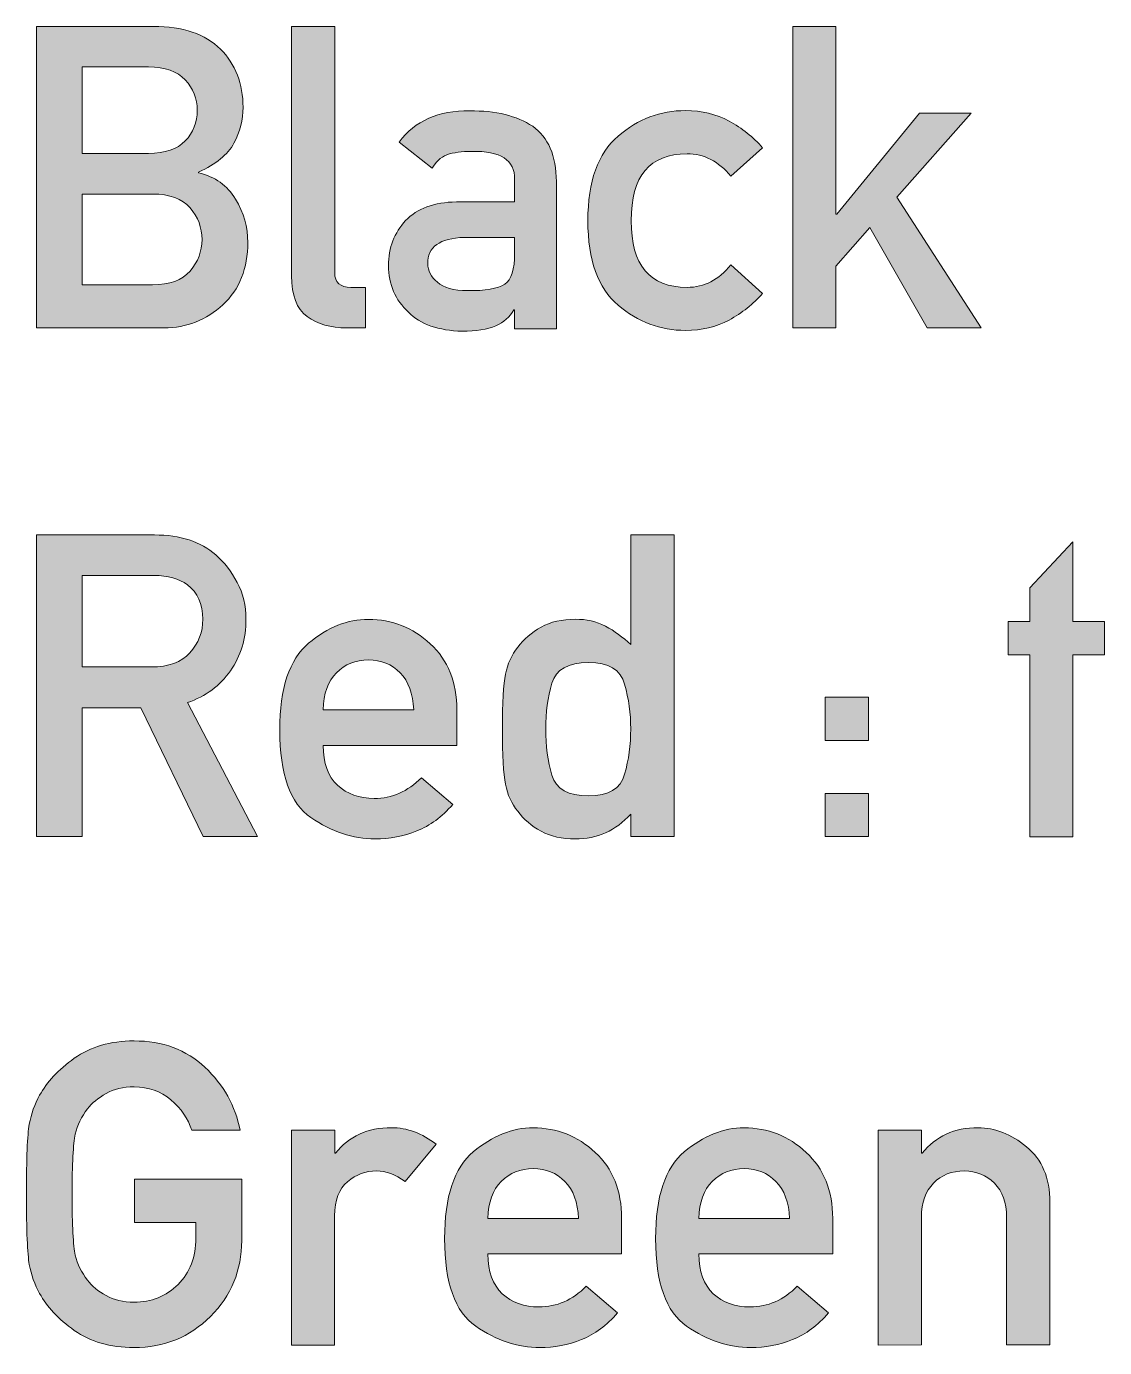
# Model space of a CAD drawing. Header units: inches. Extents: x 247 to 2765, y -1897 to -1110.
# Drawn here: x 2667.03 to 2677.79, y -1314.22 to -1301.02 of the extents above; entities that cross this region are included whole.
import ezdxf

# ---------------------------------------------------------------- set-up
doc = ezdxf.new("R2010")
doc.units = ezdxf.units.IN
doc.header["$MEASUREMENT"] = 0
doc.layers.add('Layer 1', color=7, linetype='Continuous')

# ---------------------------------------------------------------- blocks, each defined once
blk = doc.blocks.new('block 320')
at = {"layer": 'Layer 1', "true_color": 0x010101}
h = blk.add_hatch(color=18, dxfattribs=at)
h.dxf.hatch_style = 2
edge = h.paths.add_edge_path()
edge.add_spline(control_points=[(2667.126, -1304.035), (2667.126, -1304.035), (2667.126, -1301.023), (2667.126, -1301.023), (2667.126, -1301.023), (2668.294, -1301.023), (2668.294, -1301.023), (2668.587, -1301.023), (2668.81, -1301.099), (2668.961, -1301.25), (2669.112, -1301.401), (2669.188, -1301.595), (2669.188, -1301.832), (2669.188, -1301.956), (2669.157, -1302.074), (2669.096, -1302.189), (2669.036, -1302.304), (2668.918, -1302.4), (2668.743, -1302.479), (2668.743, -1302.479), (2668.743, -1302.486), (2668.743, -1302.486), (2668.909, -1302.525), (2669.031, -1302.612), (2669.113, -1302.748), (2669.194, -1302.883), (2669.235, -1303.028), (2669.235, -1303.181), (2669.235, -1303.441), (2669.152, -1303.649), (2668.986, -1303.804), (2668.82, -1303.958), (2668.624, -1304.035), (2668.398, -1304.035), (2668.398, -1304.035), (2667.126, -1304.035), (2667.126, -1304.035), (2667.126, -1304.035), (2667.126, -1304.035), (2667.126, -1304.035)], knot_values=[0, 0, 0, 0, 1, 1, 1, 2, 2, 2, 3, 3, 3, 4, 4, 4, 5, 5, 5, 6, 6, 6, 7, 7, 7, 8, 8, 8, 9, 9, 9, 10, 10, 10, 11, 11, 11, 12, 12, 12, 13, 13, 13, 13], degree=3, periodic=1)
edge = h.paths.add_edge_path()
edge.add_spline(control_points=[(2668.244, -1301.428), (2668.244, -1301.428), (2667.583, -1301.428), (2667.583, -1301.428), (2667.583, -1301.428), (2667.583, -1302.292), (2667.583, -1302.292), (2667.583, -1302.292), (2668.244, -1302.292), (2668.244, -1302.292), (2668.408, -1302.292), (2668.53, -1302.25), (2668.61, -1302.167), (2668.69, -1302.083), (2668.73, -1301.981), (2668.73, -1301.861), (2668.73, -1301.745), (2668.69, -1301.644), (2668.61, -1301.558), (2668.53, -1301.472), (2668.408, -1301.428), (2668.244, -1301.428)], knot_values=[0, 0, 0, 0, 1, 1, 1, 2, 2, 2, 3, 3, 3, 4, 4, 4, 5, 5, 5, 6, 6, 6, 7, 7, 7, 7], degree=3, periodic=1)
edge = h.paths.add_edge_path()
edge.add_spline(control_points=[(2668.285, -1302.698), (2668.285, -1302.698), (2667.583, -1302.698), (2667.583, -1302.698), (2667.583, -1302.698), (2667.583, -1303.604), (2667.583, -1303.604), (2667.583, -1303.604), (2668.285, -1303.604), (2668.285, -1303.604), (2668.455, -1303.604), (2668.58, -1303.559), (2668.659, -1303.467), (2668.738, -1303.375), (2668.778, -1303.27), (2668.778, -1303.152), (2668.778, -1303.033), (2668.738, -1302.927), (2668.659, -1302.836), (2668.58, -1302.744), (2668.455, -1302.698), (2668.285, -1302.698)], knot_values=[0, 0, 0, 0, 1, 1, 1, 2, 2, 2, 3, 3, 3, 4, 4, 4, 5, 5, 5, 6, 6, 6, 7, 7, 7, 7], degree=3, periodic=1)
h = blk.add_hatch(color=18, dxfattribs=at)
h.dxf.hatch_style = 2
edge = h.paths.add_edge_path()
edge.add_spline(control_points=[(2669.671, -1303.516), (2669.671, -1303.516), (2669.671, -1301.024), (2669.671, -1301.024), (2669.671, -1301.024), (2670.103, -1301.024), (2670.103, -1301.024), (2670.103, -1301.024), (2670.103, -1303.482), (2670.103, -1303.482), (2670.103, -1303.581), (2670.156, -1303.63), (2670.264, -1303.63), (2670.264, -1303.63), (2670.411, -1303.63), (2670.411, -1303.63), (2670.411, -1303.63), (2670.411, -1304.035), (2670.411, -1304.035), (2670.411, -1304.035), (2670.22, -1304.035), (2670.22, -1304.035), (2670.064, -1304.035), (2669.933, -1303.997), (2669.828, -1303.921), (2669.723, -1303.844), (2669.671, -1303.709), (2669.671, -1303.516)], knot_values=[0, 0, 0, 0, 1, 1, 1, 2, 2, 2, 3, 3, 3, 4, 4, 4, 5, 5, 5, 6, 6, 6, 7, 7, 7, 8, 8, 8, 9, 9, 9, 9], degree=3, periodic=1)
h = blk.add_hatch(color=18, dxfattribs=at)
h.dxf.hatch_style = 2
h.paths.add_polyline_path([(2674.675, -1304.035), (2674.675, -1301.023), (2675.107, -1301.023), (2675.107, -1302.898), (2675.115, -1302.898), (2675.94, -1301.89), (2676.456, -1301.89), (2675.716, -1302.729), (2676.558, -1304.035), (2676.016, -1304.035), (2675.446, -1303.032), (2675.107, -1303.419), (2675.107, -1304.035)])
h = blk.add_hatch(color=18, dxfattribs=at)
h.dxf.hatch_style = 2
edge = h.paths.add_edge_path()
edge.add_spline(control_points=[(2671.899, -1304.043), (2671.899, -1304.043), (2671.899, -1303.853), (2671.899, -1303.853), (2671.899, -1303.853), (2671.891, -1303.853), (2671.891, -1303.853), (2671.851, -1303.927), (2671.791, -1303.981), (2671.71, -1304.014), (2671.626, -1304.051), (2671.513, -1304.068), (2671.376, -1304.068), (2671.139, -1304.062), (2670.959, -1303.999), (2670.839, -1303.878), (2670.707, -1303.756), (2670.64, -1303.601), (2670.64, -1303.413), (2670.64, -1303.233), (2670.698, -1303.083), (2670.811, -1302.963), (2670.926, -1302.841), (2671.095, -1302.779), (2671.318, -1302.777), (2671.318, -1302.777), (2671.899, -1302.777), (2671.899, -1302.777), (2671.899, -1302.777), (2671.899, -1302.549), (2671.899, -1302.549), (2671.901, -1302.359), (2671.758, -1302.266), (2671.471, -1302.272), (2671.372, -1302.272), (2671.289, -1302.283), (2671.223, -1302.305), (2671.158, -1302.334), (2671.11, -1302.379), (2671.076, -1302.44), (2671.076, -1302.44), (2670.746, -1302.179), (2670.746, -1302.179), (2670.905, -1301.966), (2671.14, -1301.862), (2671.45, -1301.867), (2671.711, -1301.864), (2671.92, -1301.915), (2672.079, -1302.021), (2672.234, -1302.13), (2672.314, -1302.314), (2672.316, -1302.574), (2672.316, -1302.574), (2672.316, -1304.044), (2672.316, -1304.044), (2672.316, -1304.044), (2671.899, -1304.043), (2671.899, -1304.043), (2671.899, -1304.043), (2671.899, -1304.043), (2671.899, -1304.043)], knot_values=[0, 0, 0, 0, 1, 1, 1, 2, 2, 2, 3, 3, 3, 4, 4, 4, 5, 5, 5, 6, 6, 6, 7, 7, 7, 8, 8, 8, 9, 9, 9, 10, 10, 10, 11, 11, 11, 12, 12, 12, 13, 13, 13, 14, 14, 14, 15, 15, 15, 16, 16, 16, 17, 17, 17, 18, 18, 18, 19, 19, 19, 20, 20, 20, 20], degree=3, periodic=1)
edge = h.paths.add_edge_path()
edge.add_spline(control_points=[(2671.899, -1303.289), (2671.899, -1303.289), (2671.899, -1303.131), (2671.899, -1303.131), (2671.899, -1303.131), (2671.396, -1303.131), (2671.396, -1303.131), (2671.151, -1303.139), (2671.03, -1303.226), (2671.032, -1303.392), (2671.032, -1303.464), (2671.064, -1303.526), (2671.128, -1303.578), (2671.189, -1303.634), (2671.289, -1303.662), (2671.428, -1303.662), (2671.604, -1303.665), (2671.729, -1303.643), (2671.801, -1303.598), (2671.866, -1303.553), (2671.899, -1303.45), (2671.899, -1303.289)], knot_values=[0, 0, 0, 0, 1, 1, 1, 2, 2, 2, 3, 3, 3, 4, 4, 4, 5, 5, 5, 6, 6, 6, 7, 7, 7, 7], degree=3, periodic=1)
h = blk.add_hatch(color=18, dxfattribs=at)
h.dxf.hatch_style = 2
edge = h.paths.add_edge_path()
edge.add_spline(control_points=[(2674.057, -1303.405), (2674.057, -1303.405), (2674.375, -1303.69), (2674.375, -1303.69), (2674.281, -1303.797), (2674.17, -1303.886), (2674.041, -1303.956), (2673.912, -1304.025), (2673.767, -1304.06), (2673.604, -1304.06), (2673.356, -1304.06), (2673.132, -1303.976), (2672.931, -1303.807), (2672.731, -1303.638), (2672.63, -1303.358), (2672.63, -1302.964), (2672.63, -1302.571), (2672.731, -1302.29), (2672.931, -1302.119), (2673.132, -1301.949), (2673.356, -1301.864), (2673.604, -1301.864), (2673.767, -1301.864), (2673.912, -1301.899), (2674.041, -1301.969), (2674.17, -1302.04), (2674.281, -1302.129), (2674.375, -1302.236), (2674.375, -1302.236), (2674.057, -1302.52), (2674.057, -1302.52), (2673.935, -1302.37), (2673.79, -1302.296), (2673.62, -1302.296), (2673.248, -1302.296), (2673.062, -1302.519), (2673.062, -1302.964), (2673.062, -1303.408), (2673.248, -1303.63), (2673.62, -1303.63), (2673.791, -1303.63), (2673.937, -1303.555), (2674.057, -1303.405)], knot_values=[0, 0, 0, 0, 1, 1, 1, 2, 2, 2, 3, 3, 3, 4, 4, 4, 5, 5, 5, 6, 6, 6, 7, 7, 7, 8, 8, 8, 9, 9, 9, 10, 10, 10, 11, 11, 11, 12, 12, 12, 13, 13, 13, 14, 14, 14, 14], degree=3, periodic=1)
h = blk.add_hatch(color=18, dxfattribs=at)
h.dxf.hatch_style = 2
edge = h.paths.add_edge_path()
edge.add_spline(control_points=[(2667.126, -1309.115), (2667.126, -1309.115), (2667.126, -1306.103), (2667.126, -1306.103), (2667.126, -1306.103), (2668.304, -1306.103), (2668.304, -1306.103), (2668.561, -1306.103), (2668.766, -1306.17), (2668.915, -1306.302), (2669, -1306.375), (2669.071, -1306.467), (2669.129, -1306.577), (2669.188, -1306.687), (2669.217, -1306.809), (2669.217, -1306.945), (2669.217, -1307.139), (2669.165, -1307.31), (2669.061, -1307.461), (2668.957, -1307.61), (2668.815, -1307.716), (2668.632, -1307.777), (2668.632, -1307.777), (2669.331, -1309.115), (2669.331, -1309.115), (2669.331, -1309.115), (2668.789, -1309.115), (2668.789, -1309.115), (2668.789, -1309.115), (2668.167, -1307.829), (2668.167, -1307.829), (2668.167, -1307.829), (2667.582, -1307.829), (2667.582, -1307.829), (2667.582, -1307.829), (2667.582, -1309.115), (2667.582, -1309.115), (2667.582, -1309.115), (2667.126, -1309.115), (2667.126, -1309.115), (2667.126, -1309.115), (2667.126, -1309.115), (2667.126, -1309.115)], knot_values=[0, 0, 0, 0, 1, 1, 1, 2, 2, 2, 3, 3, 3, 4, 4, 4, 5, 5, 5, 6, 6, 6, 7, 7, 7, 8, 8, 8, 9, 9, 9, 10, 10, 10, 11, 11, 11, 12, 12, 12, 13, 13, 13, 14, 14, 14, 14], degree=3, periodic=1)
edge = h.paths.add_edge_path()
edge.add_spline(control_points=[(2667.583, -1306.508), (2667.583, -1306.508), (2667.583, -1307.422), (2667.583, -1307.422), (2667.583, -1307.422), (2668.273, -1307.422), (2668.273, -1307.422), (2668.443, -1307.422), (2668.572, -1307.374), (2668.658, -1307.279), (2668.743, -1307.185), (2668.786, -1307.073), (2668.786, -1306.945), (2668.786, -1306.792), (2668.734, -1306.677), (2668.632, -1306.601), (2668.547, -1306.539), (2668.436, -1306.508), (2668.3, -1306.508), (2668.3, -1306.508), (2667.583, -1306.508), (2667.583, -1306.508)], knot_values=[0, 0, 0, 0, 1, 1, 1, 2, 2, 2, 3, 3, 3, 4, 4, 4, 5, 5, 5, 6, 6, 6, 7, 7, 7, 7], degree=3, periodic=1)
h = blk.add_hatch(color=18, dxfattribs=at)
h.dxf.hatch_style = 2
edge = h.paths.add_edge_path()
edge.add_spline(control_points=[(2673.058, -1309.115), (2673.058, -1309.115), (2673.058, -1308.892), (2673.058, -1308.892), (2672.908, -1309.058), (2672.723, -1309.14), (2672.504, -1309.14), (2672.372, -1309.14), (2672.259, -1309.114), (2672.163, -1309.062), (2672.068, -1309.01), (2671.99, -1308.944), (2671.93, -1308.863), (2671.869, -1308.787), (2671.828, -1308.697), (2671.808, -1308.593), (2671.787, -1308.489), (2671.777, -1308.305), (2671.777, -1308.04), (2671.777, -1307.778), (2671.787, -1307.596), (2671.808, -1307.493), (2671.828, -1307.391), (2671.869, -1307.301), (2671.93, -1307.224), (2671.99, -1307.143), (2672.069, -1307.077), (2672.163, -1307.024), (2672.259, -1306.971), (2672.372, -1306.945), (2672.504, -1306.945), (2672.615, -1306.945), (2672.715, -1306.967), (2672.805, -1307.014), (2672.894, -1307.062), (2672.979, -1307.123), (2673.059, -1307.198), (2673.059, -1307.198), (2673.059, -1306.103), (2673.059, -1306.103), (2673.059, -1306.103), (2673.492, -1306.103), (2673.492, -1306.103), (2673.492, -1306.103), (2673.492, -1309.114), (2673.492, -1309.114), (2673.492, -1309.114), (2673.058, -1309.115), (2673.058, -1309.115), (2673.058, -1309.115), (2673.058, -1309.115), (2673.058, -1309.115)], knot_values=[0, 0, 0, 0, 1, 1, 1, 2, 2, 2, 3, 3, 3, 4, 4, 4, 5, 5, 5, 6, 6, 6, 7, 7, 7, 8, 8, 8, 9, 9, 9, 10, 10, 10, 11, 11, 11, 12, 12, 12, 13, 13, 13, 14, 14, 14, 15, 15, 15, 16, 16, 16, 17, 17, 17, 17], degree=3, periodic=1)
edge = h.paths.add_edge_path()
edge.add_spline(control_points=[(2672.637, -1307.377), (2672.433, -1307.377), (2672.31, -1307.446), (2672.27, -1307.585), (2672.23, -1307.725), (2672.209, -1307.876), (2672.209, -1308.04), (2672.209, -1308.209), (2672.23, -1308.362), (2672.27, -1308.502), (2672.31, -1308.641), (2672.433, -1308.71), (2672.637, -1308.71), (2672.836, -1308.71), (2672.957, -1308.638), (2672.997, -1308.493), (2673.038, -1308.349), (2673.058, -1308.198), (2673.058, -1308.041), (2673.058, -1307.888), (2673.038, -1307.74), (2672.997, -1307.594), (2672.957, -1307.449), (2672.836, -1307.377), (2672.637, -1307.377)], knot_values=[0, 0, 0, 0, 1, 1, 1, 2, 2, 2, 3, 3, 3, 4, 4, 4, 5, 5, 5, 6, 6, 6, 7, 7, 7, 8, 8, 8, 8], degree=3, periodic=1)
h = blk.add_hatch(color=18, dxfattribs=at)
h.dxf.hatch_style = 2
h.paths.add_polyline_path([(2677.041, -1309.117), (2677.041, -1307.3), (2676.826, -1307.3), (2676.826, -1306.969), (2677.041, -1306.969), (2677.041, -1306.632), (2677.473, -1306.171), (2677.473, -1306.969), (2677.788, -1306.969), (2677.788, -1307.3), (2677.473, -1307.3), (2677.473, -1309.117)])
h = blk.add_hatch(color=18, dxfattribs=at)
h.dxf.hatch_style = 2
edge = h.paths.add_edge_path()
edge.add_spline(control_points=[(2671.322, -1308.205), (2671.322, -1308.205), (2669.987, -1308.205), (2669.987, -1308.205), (2669.987, -1308.382), (2670.034, -1308.514), (2670.13, -1308.603), (2670.226, -1308.691), (2670.348, -1308.735), (2670.497, -1308.735), (2670.675, -1308.735), (2670.832, -1308.666), (2670.968, -1308.528), (2670.968, -1308.528), (2671.281, -1308.795), (2671.281, -1308.795), (2671.174, -1308.919), (2671.055, -1309.007), (2670.922, -1309.06), (2670.789, -1309.113), (2670.65, -1309.14), (2670.505, -1309.14), (2670.285, -1309.14), (2670.071, -1309.069), (2669.865, -1308.927), (2669.658, -1308.784), (2669.555, -1308.492), (2669.555, -1308.051), (2669.555, -1307.633), (2669.65, -1307.345), (2669.841, -1307.185), (2670.032, -1307.025), (2670.231, -1306.946), (2670.439, -1306.946), (2670.675, -1306.946), (2670.881, -1307.027), (2671.057, -1307.19), (2671.234, -1307.353), (2671.322, -1307.573), (2671.322, -1307.85), (2671.322, -1307.85), (2671.322, -1308.205), (2671.322, -1308.205)], knot_values=[0, 0, 0, 0, 1, 1, 1, 2, 2, 2, 3, 3, 3, 4, 4, 4, 5, 5, 5, 6, 6, 6, 7, 7, 7, 8, 8, 8, 9, 9, 9, 10, 10, 10, 11, 11, 11, 12, 12, 12, 13, 13, 13, 14, 14, 14, 14], degree=3, periodic=1)
edge = h.paths.add_edge_path()
edge.add_spline(control_points=[(2669.987, -1307.85), (2669.987, -1307.85), (2670.892, -1307.85), (2670.892, -1307.85), (2670.884, -1307.689), (2670.84, -1307.565), (2670.755, -1307.48), (2670.671, -1307.394), (2670.566, -1307.352), (2670.439, -1307.352), (2670.311, -1307.352), (2670.205, -1307.394), (2670.12, -1307.48), (2670.035, -1307.565), (2669.991, -1307.689), (2669.987, -1307.85)], knot_values=[0, 0, 0, 0, 1, 1, 1, 2, 2, 2, 3, 3, 3, 4, 4, 4, 5, 5, 5, 5], degree=3, periodic=1)
h = blk.add_hatch(color=18, dxfattribs=at)
h.dxf.hatch_style = 2
h.paths.add_polyline_path([(2674.999, -1308.156), (2674.999, -1307.724), (2675.432, -1307.724), (2675.432, -1308.156)])
h.paths.add_polyline_path([(2674.999, -1309.115), (2674.999, -1308.685), (2675.432, -1308.685), (2675.432, -1309.115)])
h = blk.add_hatch(color=18, dxfattribs=at)
h.dxf.hatch_style = 2
edge = h.paths.add_edge_path()
edge.add_spline(control_points=[(2668.103, -1312.97), (2668.103, -1312.97), (2668.103, -1312.537), (2668.103, -1312.537), (2668.103, -1312.537), (2669.174, -1312.537), (2669.174, -1312.537), (2669.174, -1312.537), (2669.174, -1313.151), (2669.174, -1313.151), (2669.174, -1313.45), (2669.07, -1313.703), (2668.862, -1313.909), (2668.654, -1314.116), (2668.399, -1314.22), (2668.099, -1314.22), (2667.862, -1314.22), (2667.664, -1314.163), (2667.503, -1314.049), (2667.343, -1313.935), (2667.228, -1313.812), (2667.157, -1313.68), (2667.107, -1313.592), (2667.073, -1313.495), (2667.054, -1313.391), (2667.035, -1313.286), (2667.025, -1313.052), (2667.025, -1312.691), (2667.025, -1312.328), (2667.034, -1312.095), (2667.054, -1311.99), (2667.073, -1311.885), (2667.107, -1311.789), (2667.157, -1311.7), (2667.228, -1311.57), (2667.343, -1311.446), (2667.503, -1311.33), (2667.664, -1311.215), (2667.863, -1311.157), (2668.099, -1311.157), (2668.385, -1311.157), (2668.621, -1311.245), (2668.807, -1311.42), (2668.994, -1311.596), (2669.111, -1311.806), (2669.158, -1312.05), (2669.158, -1312.05), (2668.676, -1312.05), (2668.676, -1312.05), (2668.64, -1311.934), (2668.57, -1311.833), (2668.468, -1311.746), (2668.367, -1311.659), (2668.244, -1311.616), (2668.099, -1311.616), (2667.992, -1311.616), (2667.899, -1311.638), (2667.82, -1311.683), (2667.742, -1311.727), (2667.68, -1311.778), (2667.634, -1311.836), (2667.575, -1311.913), (2667.535, -1311.998), (2667.513, -1312.09), (2667.492, -1312.183), (2667.481, -1312.383), (2667.481, -1312.692), (2667.481, -1313.002), (2667.492, -1313.203), (2667.513, -1313.296), (2667.535, -1313.388), (2667.575, -1313.471), (2667.634, -1313.546), (2667.68, -1313.606), (2667.742, -1313.658), (2667.82, -1313.701), (2667.898, -1313.744), (2667.992, -1313.767), (2668.099, -1313.767), (2668.273, -1313.767), (2668.419, -1313.708), (2668.539, -1313.589), (2668.658, -1313.471), (2668.717, -1313.316), (2668.717, -1313.126), (2668.717, -1313.126), (2668.717, -1312.971), (2668.717, -1312.971), (2668.717, -1312.971), (2668.103, -1312.971), (2668.103, -1312.971), (2668.103, -1312.971), (2668.103, -1312.97), (2668.103, -1312.97)], knot_values=[0, 0, 0, 0, 1, 1, 1, 2, 2, 2, 3, 3, 3, 4, 4, 4, 5, 5, 5, 6, 6, 6, 7, 7, 7, 8, 8, 8, 9, 9, 9, 10, 10, 10, 11, 11, 11, 12, 12, 12, 13, 13, 13, 14, 14, 14, 15, 15, 15, 16, 16, 16, 17, 17, 17, 18, 18, 18, 19, 19, 19, 20, 20, 20, 21, 21, 21, 22, 22, 22, 23, 23, 23, 24, 24, 24, 25, 25, 25, 26, 26, 26, 27, 27, 27, 28, 28, 28, 29, 29, 29, 30, 30, 30, 31, 31, 31, 31], degree=3, periodic=1)
h = blk.add_hatch(color=18, dxfattribs=at)
h.dxf.hatch_style = 2
edge = h.paths.add_edge_path()
edge.add_spline(control_points=[(2669.671, -1314.195), (2669.671, -1314.195), (2669.671, -1312.049), (2669.671, -1312.049), (2669.671, -1312.049), (2670.103, -1312.049), (2670.103, -1312.049), (2670.103, -1312.049), (2670.103, -1312.279), (2670.103, -1312.279), (2670.103, -1312.279), (2670.111, -1312.279), (2670.111, -1312.279), (2670.245, -1312.109), (2670.43, -1312.024), (2670.669, -1312.024), (2670.825, -1312.024), (2670.975, -1312.079), (2671.117, -1312.19), (2671.117, -1312.19), (2670.805, -1312.562), (2670.805, -1312.562), (2670.711, -1312.491), (2670.616, -1312.456), (2670.519, -1312.456), (2670.413, -1312.456), (2670.317, -1312.492), (2670.231, -1312.563), (2670.145, -1312.634), (2670.102, -1312.748), (2670.102, -1312.905), (2670.102, -1312.905), (2670.102, -1314.195), (2670.102, -1314.195), (2670.102, -1314.195), (2669.671, -1314.195), (2669.671, -1314.195), (2669.671, -1314.195), (2669.671, -1314.195), (2669.671, -1314.195)], knot_values=[0, 0, 0, 0, 1, 1, 1, 2, 2, 2, 3, 3, 3, 4, 4, 4, 5, 5, 5, 6, 6, 6, 7, 7, 7, 8, 8, 8, 9, 9, 9, 10, 10, 10, 11, 11, 11, 12, 12, 12, 13, 13, 13, 13], degree=3, periodic=1)
h = blk.add_hatch(color=18, dxfattribs=at)
h.dxf.hatch_style = 2
edge = h.paths.add_edge_path()
edge.add_spline(control_points=[(2675.528, -1314.195), (2675.528, -1314.195), (2675.528, -1312.049), (2675.528, -1312.049), (2675.528, -1312.049), (2675.961, -1312.049), (2675.961, -1312.049), (2675.961, -1312.049), (2675.961, -1312.279), (2675.961, -1312.279), (2675.961, -1312.279), (2675.969, -1312.279), (2675.969, -1312.279), (2676.102, -1312.109), (2676.288, -1312.024), (2676.527, -1312.024), (2676.693, -1312.024), (2676.854, -1312.088), (2677.009, -1312.214), (2677.164, -1312.341), (2677.242, -1312.525), (2677.242, -1312.768), (2677.242, -1312.768), (2677.242, -1314.194), (2677.242, -1314.194), (2677.242, -1314.194), (2676.81, -1314.194), (2676.81, -1314.194), (2676.81, -1314.194), (2676.81, -1312.917), (2676.81, -1312.917), (2676.81, -1312.772), (2676.77, -1312.66), (2676.688, -1312.578), (2676.608, -1312.497), (2676.507, -1312.456), (2676.388, -1312.456), (2676.263, -1312.456), (2676.161, -1312.496), (2676.081, -1312.578), (2676, -1312.659), (2675.96, -1312.772), (2675.96, -1312.917), (2675.96, -1312.917), (2675.96, -1314.194), (2675.96, -1314.194), (2675.96, -1314.194), (2675.528, -1314.195), (2675.528, -1314.195), (2675.528, -1314.195), (2675.528, -1314.195), (2675.528, -1314.195)], knot_values=[0, 0, 0, 0, 1, 1, 1, 2, 2, 2, 3, 3, 3, 4, 4, 4, 5, 5, 5, 6, 6, 6, 7, 7, 7, 8, 8, 8, 9, 9, 9, 10, 10, 10, 11, 11, 11, 12, 12, 12, 13, 13, 13, 14, 14, 14, 15, 15, 15, 16, 16, 16, 17, 17, 17, 17], degree=3, periodic=1)
h = blk.add_hatch(color=18, dxfattribs=at)
h.dxf.hatch_style = 2
edge = h.paths.add_edge_path()
edge.add_spline(control_points=[(2672.967, -1313.285), (2672.967, -1313.285), (2671.632, -1313.285), (2671.632, -1313.285), (2671.632, -1313.462), (2671.68, -1313.594), (2671.776, -1313.682), (2671.871, -1313.77), (2671.994, -1313.814), (2672.142, -1313.814), (2672.32, -1313.814), (2672.477, -1313.746), (2672.614, -1313.608), (2672.614, -1313.608), (2672.926, -1313.874), (2672.926, -1313.874), (2672.82, -1313.999), (2672.7, -1314.088), (2672.567, -1314.14), (2672.434, -1314.193), (2672.295, -1314.22), (2672.151, -1314.22), (2671.93, -1314.22), (2671.717, -1314.149), (2671.51, -1314.006), (2671.303, -1313.864), (2671.2, -1313.573), (2671.2, -1313.132), (2671.2, -1312.713), (2671.295, -1312.425), (2671.486, -1312.265), (2671.677, -1312.106), (2671.877, -1312.025), (2672.085, -1312.025), (2672.32, -1312.025), (2672.526, -1312.107), (2672.703, -1312.27), (2672.879, -1312.433), (2672.967, -1312.653), (2672.967, -1312.93), (2672.967, -1312.93), (2672.967, -1313.285), (2672.967, -1313.285)], knot_values=[0, 0, 0, 0, 1, 1, 1, 2, 2, 2, 3, 3, 3, 4, 4, 4, 5, 5, 5, 6, 6, 6, 7, 7, 7, 8, 8, 8, 9, 9, 9, 10, 10, 10, 11, 11, 11, 12, 12, 12, 13, 13, 13, 14, 14, 14, 14], degree=3, periodic=1)
edge = h.paths.add_edge_path()
edge.add_spline(control_points=[(2671.632, -1312.93), (2671.632, -1312.93), (2672.537, -1312.93), (2672.537, -1312.93), (2672.53, -1312.769), (2672.485, -1312.645), (2672.401, -1312.56), (2672.316, -1312.475), (2672.211, -1312.432), (2672.085, -1312.432), (2671.956, -1312.432), (2671.85, -1312.475), (2671.765, -1312.56), (2671.681, -1312.646), (2671.636, -1312.768), (2671.632, -1312.93)], knot_values=[0, 0, 0, 0, 1, 1, 1, 2, 2, 2, 3, 3, 3, 4, 4, 4, 5, 5, 5, 5], degree=3, periodic=1)
h = blk.add_hatch(color=18, dxfattribs=at)
h.dxf.hatch_style = 2
edge = h.paths.add_edge_path()
edge.add_spline(control_points=[(2675.074, -1313.285), (2675.074, -1313.285), (2673.738, -1313.285), (2673.738, -1313.285), (2673.738, -1313.462), (2673.787, -1313.594), (2673.882, -1313.682), (2673.978, -1313.77), (2674.1, -1313.814), (2674.249, -1313.814), (2674.427, -1313.814), (2674.584, -1313.746), (2674.72, -1313.608), (2674.72, -1313.608), (2675.032, -1313.874), (2675.032, -1313.874), (2674.926, -1313.999), (2674.807, -1314.088), (2674.674, -1314.14), (2674.541, -1314.193), (2674.402, -1314.22), (2674.257, -1314.22), (2674.037, -1314.22), (2673.823, -1314.149), (2673.616, -1314.006), (2673.41, -1313.864), (2673.306, -1313.573), (2673.306, -1313.132), (2673.306, -1312.713), (2673.402, -1312.425), (2673.593, -1312.265), (2673.784, -1312.106), (2673.983, -1312.025), (2674.191, -1312.025), (2674.427, -1312.025), (2674.633, -1312.107), (2674.809, -1312.27), (2674.985, -1312.433), (2675.074, -1312.653), (2675.074, -1312.93), (2675.074, -1312.93), (2675.074, -1313.285), (2675.074, -1313.285), (2675.074, -1313.285), (2675.074, -1313.285), (2675.074, -1313.285)], knot_values=[0, 0, 0, 0, 1, 1, 1, 2, 2, 2, 3, 3, 3, 4, 4, 4, 5, 5, 5, 6, 6, 6, 7, 7, 7, 8, 8, 8, 9, 9, 9, 10, 10, 10, 11, 11, 11, 12, 12, 12, 13, 13, 13, 14, 14, 14, 15, 15, 15, 15], degree=3, periodic=1)
edge = h.paths.add_edge_path()
edge.add_spline(control_points=[(2673.738, -1312.93), (2673.738, -1312.93), (2674.644, -1312.93), (2674.644, -1312.93), (2674.637, -1312.769), (2674.591, -1312.645), (2674.507, -1312.56), (2674.423, -1312.475), (2674.318, -1312.432), (2674.191, -1312.432), (2674.063, -1312.432), (2673.956, -1312.475), (2673.872, -1312.56), (2673.787, -1312.646), (2673.743, -1312.768), (2673.738, -1312.93)], knot_values=[0, 0, 0, 0, 1, 1, 1, 2, 2, 2, 3, 3, 3, 4, 4, 4, 5, 5, 5, 5], degree=3, periodic=1)
at = {"layer": 'Layer 1', "lineweight": 0}
for points in [[(2674.675, -1304.035), (2674.675, -1301.023), (2675.107, -1301.023), (2675.107, -1302.898), (2675.115, -1302.898), (2675.94, -1301.89), (2676.456, -1301.89), (2675.716, -1302.729), (2676.558, -1304.035), (2676.016, -1304.035), (2675.446, -1303.032), (2675.107, -1303.419), (2675.107, -1304.035), (2674.675, -1304.035)], [(2677.041, -1309.117), (2677.041, -1307.3), (2676.826, -1307.3), (2676.826, -1306.969), (2677.041, -1306.969), (2677.041, -1306.632), (2677.473, -1306.171), (2677.473, -1306.969), (2677.788, -1306.969), (2677.788, -1307.3), (2677.473, -1307.3), (2677.473, -1309.117), (2677.041, -1309.117), (2677.041, -1309.117)], [(2674.999, -1308.156), (2674.999, -1307.724), (2675.432, -1307.724), (2675.432, -1308.156), (2674.999, -1308.156)], [(2674.999, -1309.115), (2674.999, -1308.685), (2675.432, -1308.685), (2675.432, -1309.115), (2674.999, -1309.115)]]:
    blk.add_lwpolyline(points, dxfattribs=at)
for points, knots in [([(2667.126, -1304.035), (2667.126, -1304.035), (2667.126, -1301.023), (2667.126, -1301.023), (2667.126, -1301.023), (2668.294, -1301.023), (2668.294, -1301.023), (2668.587, -1301.023), (2668.81, -1301.099), (2668.961, -1301.25), (2669.112, -1301.401), (2669.188, -1301.595), (2669.188, -1301.832), (2669.188, -1301.956), (2669.157, -1302.074), (2669.096, -1302.189), (2669.036, -1302.304), (2668.918, -1302.4), (2668.743, -1302.479), (2668.743, -1302.479), (2668.743, -1302.486), (2668.743, -1302.486), (2668.909, -1302.525), (2669.031, -1302.612), (2669.113, -1302.748), (2669.194, -1302.883), (2669.235, -1303.028), (2669.235, -1303.181), (2669.235, -1303.441), (2669.152, -1303.649), (2668.986, -1303.804), (2668.82, -1303.958), (2668.624, -1304.035), (2668.398, -1304.035), (2668.398, -1304.035), (2667.126, -1304.035), (2667.126, -1304.035), (2667.126, -1304.035), (2667.126, -1304.035), (2667.126, -1304.035)], [0, 0, 0, 0, 1, 1, 1, 2, 2, 2, 3, 3, 3, 4, 4, 4, 5, 5, 5, 6, 6, 6, 7, 7, 7, 8, 8, 8, 9, 9, 9, 10, 10, 10, 11, 11, 11, 12, 12, 12, 13, 13, 13, 13]), ([(2669.671, -1303.516), (2669.671, -1303.516), (2669.671, -1301.024), (2669.671, -1301.024), (2669.671, -1301.024), (2670.103, -1301.024), (2670.103, -1301.024), (2670.103, -1301.024), (2670.103, -1303.482), (2670.103, -1303.482), (2670.103, -1303.581), (2670.156, -1303.63), (2670.264, -1303.63), (2670.264, -1303.63), (2670.411, -1303.63), (2670.411, -1303.63), (2670.411, -1303.63), (2670.411, -1304.035), (2670.411, -1304.035), (2670.411, -1304.035), (2670.22, -1304.035), (2670.22, -1304.035), (2670.064, -1304.035), (2669.933, -1303.997), (2669.828, -1303.921), (2669.723, -1303.844), (2669.671, -1303.709), (2669.671, -1303.516)], [0, 0, 0, 0, 1, 1, 1, 2, 2, 2, 3, 3, 3, 4, 4, 4, 5, 5, 5, 6, 6, 6, 7, 7, 7, 8, 8, 8, 9, 9, 9, 9]), ([(2668.244, -1301.428), (2668.244, -1301.428), (2667.583, -1301.428), (2667.583, -1301.428), (2667.583, -1301.428), (2667.583, -1302.292), (2667.583, -1302.292), (2667.583, -1302.292), (2668.244, -1302.292), (2668.244, -1302.292), (2668.408, -1302.292), (2668.53, -1302.25), (2668.61, -1302.167), (2668.69, -1302.083), (2668.73, -1301.981), (2668.73, -1301.861), (2668.73, -1301.745), (2668.69, -1301.644), (2668.61, -1301.558), (2668.53, -1301.472), (2668.408, -1301.428), (2668.244, -1301.428)], [0, 0, 0, 0, 1, 1, 1, 2, 2, 2, 3, 3, 3, 4, 4, 4, 5, 5, 5, 6, 6, 6, 7, 7, 7, 7]), ([(2671.899, -1304.043), (2671.899, -1304.043), (2671.899, -1303.853), (2671.899, -1303.853), (2671.899, -1303.853), (2671.891, -1303.853), (2671.891, -1303.853), (2671.851, -1303.927), (2671.791, -1303.981), (2671.71, -1304.014), (2671.626, -1304.051), (2671.513, -1304.068), (2671.376, -1304.068), (2671.139, -1304.062), (2670.959, -1303.999), (2670.839, -1303.878), (2670.707, -1303.756), (2670.64, -1303.601), (2670.64, -1303.413), (2670.64, -1303.233), (2670.698, -1303.083), (2670.811, -1302.963), (2670.926, -1302.841), (2671.095, -1302.779), (2671.318, -1302.777), (2671.318, -1302.777), (2671.899, -1302.777), (2671.899, -1302.777), (2671.899, -1302.777), (2671.899, -1302.549), (2671.899, -1302.549), (2671.901, -1302.359), (2671.758, -1302.266), (2671.471, -1302.272), (2671.372, -1302.272), (2671.289, -1302.283), (2671.223, -1302.305), (2671.158, -1302.334), (2671.11, -1302.379), (2671.076, -1302.44), (2671.076, -1302.44), (2670.746, -1302.179), (2670.746, -1302.179), (2670.905, -1301.966), (2671.14, -1301.862), (2671.45, -1301.867), (2671.711, -1301.864), (2671.92, -1301.915), (2672.079, -1302.021), (2672.234, -1302.13), (2672.314, -1302.314), (2672.316, -1302.574), (2672.316, -1302.574), (2672.316, -1304.044), (2672.316, -1304.044), (2672.316, -1304.044), (2671.899, -1304.043), (2671.899, -1304.043), (2671.899, -1304.043), (2671.899, -1304.043), (2671.899, -1304.043)], [0, 0, 0, 0, 1, 1, 1, 2, 2, 2, 3, 3, 3, 4, 4, 4, 5, 5, 5, 6, 6, 6, 7, 7, 7, 8, 8, 8, 9, 9, 9, 10, 10, 10, 11, 11, 11, 12, 12, 12, 13, 13, 13, 14, 14, 14, 15, 15, 15, 16, 16, 16, 17, 17, 17, 18, 18, 18, 19, 19, 19, 20, 20, 20, 20]), ([(2674.057, -1303.405), (2674.057, -1303.405), (2674.375, -1303.69), (2674.375, -1303.69), (2674.281, -1303.797), (2674.17, -1303.886), (2674.041, -1303.956), (2673.912, -1304.025), (2673.767, -1304.06), (2673.604, -1304.06), (2673.356, -1304.06), (2673.132, -1303.976), (2672.931, -1303.807), (2672.731, -1303.638), (2672.63, -1303.358), (2672.63, -1302.964), (2672.63, -1302.571), (2672.731, -1302.29), (2672.931, -1302.119), (2673.132, -1301.949), (2673.356, -1301.864), (2673.604, -1301.864), (2673.767, -1301.864), (2673.912, -1301.899), (2674.041, -1301.969), (2674.17, -1302.04), (2674.281, -1302.129), (2674.375, -1302.236), (2674.375, -1302.236), (2674.057, -1302.52), (2674.057, -1302.52), (2673.935, -1302.37), (2673.79, -1302.296), (2673.62, -1302.296), (2673.248, -1302.296), (2673.062, -1302.519), (2673.062, -1302.964), (2673.062, -1303.408), (2673.248, -1303.63), (2673.62, -1303.63), (2673.791, -1303.63), (2673.937, -1303.555), (2674.057, -1303.405)], [0, 0, 0, 0, 1, 1, 1, 2, 2, 2, 3, 3, 3, 4, 4, 4, 5, 5, 5, 6, 6, 6, 7, 7, 7, 8, 8, 8, 9, 9, 9, 10, 10, 10, 11, 11, 11, 12, 12, 12, 13, 13, 13, 14, 14, 14, 14]), ([(2668.285, -1302.698), (2668.285, -1302.698), (2667.583, -1302.698), (2667.583, -1302.698), (2667.583, -1302.698), (2667.583, -1303.604), (2667.583, -1303.604), (2667.583, -1303.604), (2668.285, -1303.604), (2668.285, -1303.604), (2668.455, -1303.604), (2668.58, -1303.559), (2668.659, -1303.467), (2668.738, -1303.375), (2668.778, -1303.27), (2668.778, -1303.152), (2668.778, -1303.033), (2668.738, -1302.927), (2668.659, -1302.836), (2668.58, -1302.744), (2668.455, -1302.698), (2668.285, -1302.698)], [0, 0, 0, 0, 1, 1, 1, 2, 2, 2, 3, 3, 3, 4, 4, 4, 5, 5, 5, 6, 6, 6, 7, 7, 7, 7]), ([(2671.899, -1303.289), (2671.899, -1303.289), (2671.899, -1303.131), (2671.899, -1303.131), (2671.899, -1303.131), (2671.396, -1303.131), (2671.396, -1303.131), (2671.151, -1303.139), (2671.03, -1303.226), (2671.032, -1303.392), (2671.032, -1303.464), (2671.064, -1303.526), (2671.128, -1303.578), (2671.189, -1303.634), (2671.289, -1303.662), (2671.428, -1303.662), (2671.604, -1303.665), (2671.729, -1303.643), (2671.801, -1303.598), (2671.866, -1303.553), (2671.899, -1303.45), (2671.899, -1303.289)], [0, 0, 0, 0, 1, 1, 1, 2, 2, 2, 3, 3, 3, 4, 4, 4, 5, 5, 5, 6, 6, 6, 7, 7, 7, 7]), ([(2667.126, -1309.115), (2667.126, -1309.115), (2667.126, -1306.103), (2667.126, -1306.103), (2667.126, -1306.103), (2668.304, -1306.103), (2668.304, -1306.103), (2668.561, -1306.103), (2668.766, -1306.17), (2668.915, -1306.302), (2669, -1306.375), (2669.071, -1306.467), (2669.129, -1306.577), (2669.188, -1306.687), (2669.217, -1306.809), (2669.217, -1306.945), (2669.217, -1307.139), (2669.165, -1307.31), (2669.061, -1307.461), (2668.957, -1307.61), (2668.815, -1307.716), (2668.632, -1307.777), (2668.632, -1307.777), (2669.331, -1309.115), (2669.331, -1309.115), (2669.331, -1309.115), (2668.789, -1309.115), (2668.789, -1309.115), (2668.789, -1309.115), (2668.167, -1307.829), (2668.167, -1307.829), (2668.167, -1307.829), (2667.582, -1307.829), (2667.582, -1307.829), (2667.582, -1307.829), (2667.582, -1309.115), (2667.582, -1309.115), (2667.582, -1309.115), (2667.126, -1309.115), (2667.126, -1309.115), (2667.126, -1309.115), (2667.126, -1309.115), (2667.126, -1309.115)], [0, 0, 0, 0, 1, 1, 1, 2, 2, 2, 3, 3, 3, 4, 4, 4, 5, 5, 5, 6, 6, 6, 7, 7, 7, 8, 8, 8, 9, 9, 9, 10, 10, 10, 11, 11, 11, 12, 12, 12, 13, 13, 13, 14, 14, 14, 14]), ([(2673.058, -1309.115), (2673.058, -1309.115), (2673.058, -1308.892), (2673.058, -1308.892), (2672.908, -1309.058), (2672.723, -1309.14), (2672.504, -1309.14), (2672.372, -1309.14), (2672.259, -1309.114), (2672.163, -1309.062), (2672.068, -1309.01), (2671.99, -1308.944), (2671.93, -1308.863), (2671.869, -1308.787), (2671.828, -1308.697), (2671.808, -1308.593), (2671.787, -1308.489), (2671.777, -1308.305), (2671.777, -1308.04), (2671.777, -1307.778), (2671.787, -1307.596), (2671.808, -1307.493), (2671.828, -1307.391), (2671.869, -1307.301), (2671.93, -1307.224), (2671.99, -1307.143), (2672.069, -1307.077), (2672.163, -1307.024), (2672.259, -1306.971), (2672.372, -1306.945), (2672.504, -1306.945), (2672.615, -1306.945), (2672.715, -1306.967), (2672.805, -1307.014), (2672.894, -1307.062), (2672.979, -1307.123), (2673.059, -1307.198), (2673.059, -1307.198), (2673.059, -1306.103), (2673.059, -1306.103), (2673.059, -1306.103), (2673.492, -1306.103), (2673.492, -1306.103), (2673.492, -1306.103), (2673.492, -1309.114), (2673.492, -1309.114), (2673.492, -1309.114), (2673.058, -1309.115), (2673.058, -1309.115), (2673.058, -1309.115), (2673.058, -1309.115), (2673.058, -1309.115)], [0, 0, 0, 0, 1, 1, 1, 2, 2, 2, 3, 3, 3, 4, 4, 4, 5, 5, 5, 6, 6, 6, 7, 7, 7, 8, 8, 8, 9, 9, 9, 10, 10, 10, 11, 11, 11, 12, 12, 12, 13, 13, 13, 14, 14, 14, 15, 15, 15, 16, 16, 16, 17, 17, 17, 17]), ([(2667.583, -1306.508), (2667.583, -1306.508), (2667.583, -1307.422), (2667.583, -1307.422), (2667.583, -1307.422), (2668.273, -1307.422), (2668.273, -1307.422), (2668.443, -1307.422), (2668.572, -1307.374), (2668.658, -1307.279), (2668.743, -1307.185), (2668.786, -1307.073), (2668.786, -1306.945), (2668.786, -1306.792), (2668.734, -1306.677), (2668.632, -1306.601), (2668.547, -1306.539), (2668.436, -1306.508), (2668.3, -1306.508), (2668.3, -1306.508), (2667.583, -1306.508), (2667.583, -1306.508)], [0, 0, 0, 0, 1, 1, 1, 2, 2, 2, 3, 3, 3, 4, 4, 4, 5, 5, 5, 6, 6, 6, 7, 7, 7, 7]), ([(2671.322, -1308.205), (2671.322, -1308.205), (2669.987, -1308.205), (2669.987, -1308.205), (2669.987, -1308.382), (2670.034, -1308.514), (2670.13, -1308.603), (2670.226, -1308.691), (2670.348, -1308.735), (2670.497, -1308.735), (2670.675, -1308.735), (2670.832, -1308.666), (2670.968, -1308.528), (2670.968, -1308.528), (2671.281, -1308.795), (2671.281, -1308.795), (2671.174, -1308.919), (2671.055, -1309.007), (2670.922, -1309.06), (2670.789, -1309.113), (2670.65, -1309.14), (2670.505, -1309.14), (2670.285, -1309.14), (2670.071, -1309.069), (2669.865, -1308.927), (2669.658, -1308.784), (2669.555, -1308.492), (2669.555, -1308.051), (2669.555, -1307.633), (2669.65, -1307.345), (2669.841, -1307.185), (2670.032, -1307.025), (2670.231, -1306.946), (2670.439, -1306.946), (2670.675, -1306.946), (2670.881, -1307.027), (2671.057, -1307.19), (2671.234, -1307.353), (2671.322, -1307.573), (2671.322, -1307.85), (2671.322, -1307.85), (2671.322, -1308.205), (2671.322, -1308.205)], [0, 0, 0, 0, 1, 1, 1, 2, 2, 2, 3, 3, 3, 4, 4, 4, 5, 5, 5, 6, 6, 6, 7, 7, 7, 8, 8, 8, 9, 9, 9, 10, 10, 10, 11, 11, 11, 12, 12, 12, 13, 13, 13, 14, 14, 14, 14]), ([(2669.987, -1307.85), (2669.987, -1307.85), (2670.892, -1307.85), (2670.892, -1307.85), (2670.884, -1307.689), (2670.84, -1307.565), (2670.755, -1307.48), (2670.671, -1307.394), (2670.566, -1307.352), (2670.439, -1307.352), (2670.311, -1307.352), (2670.205, -1307.394), (2670.12, -1307.48), (2670.035, -1307.565), (2669.991, -1307.689), (2669.987, -1307.85)], [0, 0, 0, 0, 1, 1, 1, 2, 2, 2, 3, 3, 3, 4, 4, 4, 5, 5, 5, 5]), ([(2672.637, -1307.377), (2672.433, -1307.377), (2672.31, -1307.446), (2672.27, -1307.585), (2672.23, -1307.725), (2672.209, -1307.876), (2672.209, -1308.04), (2672.209, -1308.209), (2672.23, -1308.362), (2672.27, -1308.502), (2672.31, -1308.641), (2672.433, -1308.71), (2672.637, -1308.71), (2672.836, -1308.71), (2672.957, -1308.638), (2672.997, -1308.493), (2673.038, -1308.349), (2673.058, -1308.198), (2673.058, -1308.041), (2673.058, -1307.888), (2673.038, -1307.74), (2672.997, -1307.594), (2672.957, -1307.449), (2672.836, -1307.377), (2672.637, -1307.377)], [0, 0, 0, 0, 1, 1, 1, 2, 2, 2, 3, 3, 3, 4, 4, 4, 5, 5, 5, 6, 6, 6, 7, 7, 7, 8, 8, 8, 8]), ([(2668.103, -1312.97), (2668.103, -1312.97), (2668.103, -1312.537), (2668.103, -1312.537), (2668.103, -1312.537), (2669.174, -1312.537), (2669.174, -1312.537), (2669.174, -1312.537), (2669.174, -1313.151), (2669.174, -1313.151), (2669.174, -1313.45), (2669.07, -1313.703), (2668.862, -1313.909), (2668.654, -1314.116), (2668.399, -1314.22), (2668.099, -1314.22), (2667.862, -1314.22), (2667.664, -1314.163), (2667.503, -1314.049), (2667.343, -1313.935), (2667.228, -1313.812), (2667.157, -1313.68), (2667.107, -1313.592), (2667.073, -1313.495), (2667.054, -1313.391), (2667.035, -1313.286), (2667.025, -1313.052), (2667.025, -1312.691), (2667.025, -1312.328), (2667.034, -1312.095), (2667.054, -1311.99), (2667.073, -1311.885), (2667.107, -1311.789), (2667.157, -1311.7), (2667.228, -1311.57), (2667.343, -1311.446), (2667.503, -1311.33), (2667.664, -1311.215), (2667.863, -1311.157), (2668.099, -1311.157), (2668.385, -1311.157), (2668.621, -1311.245), (2668.807, -1311.42), (2668.994, -1311.596), (2669.111, -1311.806), (2669.158, -1312.05), (2669.158, -1312.05), (2668.676, -1312.05), (2668.676, -1312.05), (2668.64, -1311.934), (2668.57, -1311.833), (2668.468, -1311.746), (2668.367, -1311.659), (2668.244, -1311.616), (2668.099, -1311.616), (2667.992, -1311.616), (2667.899, -1311.638), (2667.82, -1311.683), (2667.742, -1311.727), (2667.68, -1311.778), (2667.634, -1311.836), (2667.575, -1311.913), (2667.535, -1311.998), (2667.513, -1312.09), (2667.492, -1312.183), (2667.481, -1312.383), (2667.481, -1312.692), (2667.481, -1313.002), (2667.492, -1313.203), (2667.513, -1313.296), (2667.535, -1313.388), (2667.575, -1313.471), (2667.634, -1313.546), (2667.68, -1313.606), (2667.742, -1313.658), (2667.82, -1313.701), (2667.898, -1313.744), (2667.992, -1313.767), (2668.099, -1313.767), (2668.273, -1313.767), (2668.419, -1313.708), (2668.539, -1313.589), (2668.658, -1313.471), (2668.717, -1313.316), (2668.717, -1313.126), (2668.717, -1313.126), (2668.717, -1312.971), (2668.717, -1312.971), (2668.717, -1312.971), (2668.103, -1312.971), (2668.103, -1312.971), (2668.103, -1312.971), (2668.103, -1312.97), (2668.103, -1312.97)], [0, 0, 0, 0, 1, 1, 1, 2, 2, 2, 3, 3, 3, 4, 4, 4, 5, 5, 5, 6, 6, 6, 7, 7, 7, 8, 8, 8, 9, 9, 9, 10, 10, 10, 11, 11, 11, 12, 12, 12, 13, 13, 13, 14, 14, 14, 15, 15, 15, 16, 16, 16, 17, 17, 17, 18, 18, 18, 19, 19, 19, 20, 20, 20, 21, 21, 21, 22, 22, 22, 23, 23, 23, 24, 24, 24, 25, 25, 25, 26, 26, 26, 27, 27, 27, 28, 28, 28, 29, 29, 29, 30, 30, 30, 31, 31, 31, 31]), ([(2669.671, -1314.195), (2669.671, -1314.195), (2669.671, -1312.049), (2669.671, -1312.049), (2669.671, -1312.049), (2670.103, -1312.049), (2670.103, -1312.049), (2670.103, -1312.049), (2670.103, -1312.279), (2670.103, -1312.279), (2670.103, -1312.279), (2670.111, -1312.279), (2670.111, -1312.279), (2670.245, -1312.109), (2670.43, -1312.024), (2670.669, -1312.024), (2670.825, -1312.024), (2670.975, -1312.079), (2671.117, -1312.19), (2671.117, -1312.19), (2670.805, -1312.562), (2670.805, -1312.562), (2670.711, -1312.491), (2670.616, -1312.456), (2670.519, -1312.456), (2670.413, -1312.456), (2670.317, -1312.492), (2670.231, -1312.563), (2670.145, -1312.634), (2670.102, -1312.748), (2670.102, -1312.905), (2670.102, -1312.905), (2670.102, -1314.195), (2670.102, -1314.195), (2670.102, -1314.195), (2669.671, -1314.195), (2669.671, -1314.195), (2669.671, -1314.195), (2669.671, -1314.195), (2669.671, -1314.195)], [0, 0, 0, 0, 1, 1, 1, 2, 2, 2, 3, 3, 3, 4, 4, 4, 5, 5, 5, 6, 6, 6, 7, 7, 7, 8, 8, 8, 9, 9, 9, 10, 10, 10, 11, 11, 11, 12, 12, 12, 13, 13, 13, 13]), ([(2675.528, -1314.195), (2675.528, -1314.195), (2675.528, -1312.049), (2675.528, -1312.049), (2675.528, -1312.049), (2675.961, -1312.049), (2675.961, -1312.049), (2675.961, -1312.049), (2675.961, -1312.279), (2675.961, -1312.279), (2675.961, -1312.279), (2675.969, -1312.279), (2675.969, -1312.279), (2676.102, -1312.109), (2676.288, -1312.024), (2676.527, -1312.024), (2676.693, -1312.024), (2676.854, -1312.088), (2677.009, -1312.214), (2677.164, -1312.341), (2677.242, -1312.525), (2677.242, -1312.768), (2677.242, -1312.768), (2677.242, -1314.194), (2677.242, -1314.194), (2677.242, -1314.194), (2676.81, -1314.194), (2676.81, -1314.194), (2676.81, -1314.194), (2676.81, -1312.917), (2676.81, -1312.917), (2676.81, -1312.772), (2676.77, -1312.66), (2676.688, -1312.578), (2676.608, -1312.497), (2676.507, -1312.456), (2676.388, -1312.456), (2676.263, -1312.456), (2676.161, -1312.496), (2676.081, -1312.578), (2676, -1312.659), (2675.96, -1312.772), (2675.96, -1312.917), (2675.96, -1312.917), (2675.96, -1314.194), (2675.96, -1314.194), (2675.96, -1314.194), (2675.528, -1314.195), (2675.528, -1314.195), (2675.528, -1314.195), (2675.528, -1314.195), (2675.528, -1314.195)], [0, 0, 0, 0, 1, 1, 1, 2, 2, 2, 3, 3, 3, 4, 4, 4, 5, 5, 5, 6, 6, 6, 7, 7, 7, 8, 8, 8, 9, 9, 9, 10, 10, 10, 11, 11, 11, 12, 12, 12, 13, 13, 13, 14, 14, 14, 15, 15, 15, 16, 16, 16, 17, 17, 17, 17]), ([(2672.967, -1313.285), (2672.967, -1313.285), (2671.632, -1313.285), (2671.632, -1313.285), (2671.632, -1313.462), (2671.68, -1313.594), (2671.776, -1313.682), (2671.871, -1313.77), (2671.994, -1313.814), (2672.142, -1313.814), (2672.32, -1313.814), (2672.477, -1313.746), (2672.614, -1313.608), (2672.614, -1313.608), (2672.926, -1313.874), (2672.926, -1313.874), (2672.82, -1313.999), (2672.7, -1314.088), (2672.567, -1314.14), (2672.434, -1314.193), (2672.295, -1314.22), (2672.151, -1314.22), (2671.93, -1314.22), (2671.717, -1314.149), (2671.51, -1314.006), (2671.303, -1313.864), (2671.2, -1313.573), (2671.2, -1313.132), (2671.2, -1312.713), (2671.295, -1312.425), (2671.486, -1312.265), (2671.677, -1312.106), (2671.877, -1312.025), (2672.085, -1312.025), (2672.32, -1312.025), (2672.526, -1312.107), (2672.703, -1312.27), (2672.879, -1312.433), (2672.967, -1312.653), (2672.967, -1312.93), (2672.967, -1312.93), (2672.967, -1313.285), (2672.967, -1313.285)], [0, 0, 0, 0, 1, 1, 1, 2, 2, 2, 3, 3, 3, 4, 4, 4, 5, 5, 5, 6, 6, 6, 7, 7, 7, 8, 8, 8, 9, 9, 9, 10, 10, 10, 11, 11, 11, 12, 12, 12, 13, 13, 13, 14, 14, 14, 14]), ([(2675.074, -1313.285), (2675.074, -1313.285), (2673.738, -1313.285), (2673.738, -1313.285), (2673.738, -1313.462), (2673.787, -1313.594), (2673.882, -1313.682), (2673.978, -1313.77), (2674.1, -1313.814), (2674.249, -1313.814), (2674.427, -1313.814), (2674.584, -1313.746), (2674.72, -1313.608), (2674.72, -1313.608), (2675.032, -1313.874), (2675.032, -1313.874), (2674.926, -1313.999), (2674.807, -1314.088), (2674.674, -1314.14), (2674.541, -1314.193), (2674.402, -1314.22), (2674.257, -1314.22), (2674.037, -1314.22), (2673.823, -1314.149), (2673.616, -1314.006), (2673.41, -1313.864), (2673.306, -1313.573), (2673.306, -1313.132), (2673.306, -1312.713), (2673.402, -1312.425), (2673.593, -1312.265), (2673.784, -1312.106), (2673.983, -1312.025), (2674.191, -1312.025), (2674.427, -1312.025), (2674.633, -1312.107), (2674.809, -1312.27), (2674.985, -1312.433), (2675.074, -1312.653), (2675.074, -1312.93), (2675.074, -1312.93), (2675.074, -1313.285), (2675.074, -1313.285), (2675.074, -1313.285), (2675.074, -1313.285), (2675.074, -1313.285)], [0, 0, 0, 0, 1, 1, 1, 2, 2, 2, 3, 3, 3, 4, 4, 4, 5, 5, 5, 6, 6, 6, 7, 7, 7, 8, 8, 8, 9, 9, 9, 10, 10, 10, 11, 11, 11, 12, 12, 12, 13, 13, 13, 14, 14, 14, 15, 15, 15, 15]), ([(2671.632, -1312.93), (2671.632, -1312.93), (2672.537, -1312.93), (2672.537, -1312.93), (2672.53, -1312.769), (2672.485, -1312.645), (2672.401, -1312.56), (2672.316, -1312.475), (2672.211, -1312.432), (2672.085, -1312.432), (2671.956, -1312.432), (2671.85, -1312.475), (2671.765, -1312.56), (2671.681, -1312.646), (2671.636, -1312.768), (2671.632, -1312.93)], [0, 0, 0, 0, 1, 1, 1, 2, 2, 2, 3, 3, 3, 4, 4, 4, 5, 5, 5, 5]), ([(2673.738, -1312.93), (2673.738, -1312.93), (2674.644, -1312.93), (2674.644, -1312.93), (2674.637, -1312.769), (2674.591, -1312.645), (2674.507, -1312.56), (2674.423, -1312.475), (2674.318, -1312.432), (2674.191, -1312.432), (2674.063, -1312.432), (2673.956, -1312.475), (2673.872, -1312.56), (2673.787, -1312.646), (2673.743, -1312.768), (2673.738, -1312.93)], [0, 0, 0, 0, 1, 1, 1, 2, 2, 2, 3, 3, 3, 4, 4, 4, 5, 5, 5, 5])]:
    blk.add_open_spline(points, degree=3, knots=knots, dxfattribs=at)
blk = doc.blocks.new('block 316')
at = {"layer": 'Layer 1'}
blk.add_blockref('block 320', (0, 0), dxfattribs=at)

msp = doc.modelspace()

# ---------------------------------------------------------------- block references
at = {"layer": 'Layer 1'}
msp.add_blockref('block 316', (0, 0), dxfattribs=at)

doc.saveas('drawing.dxf')
